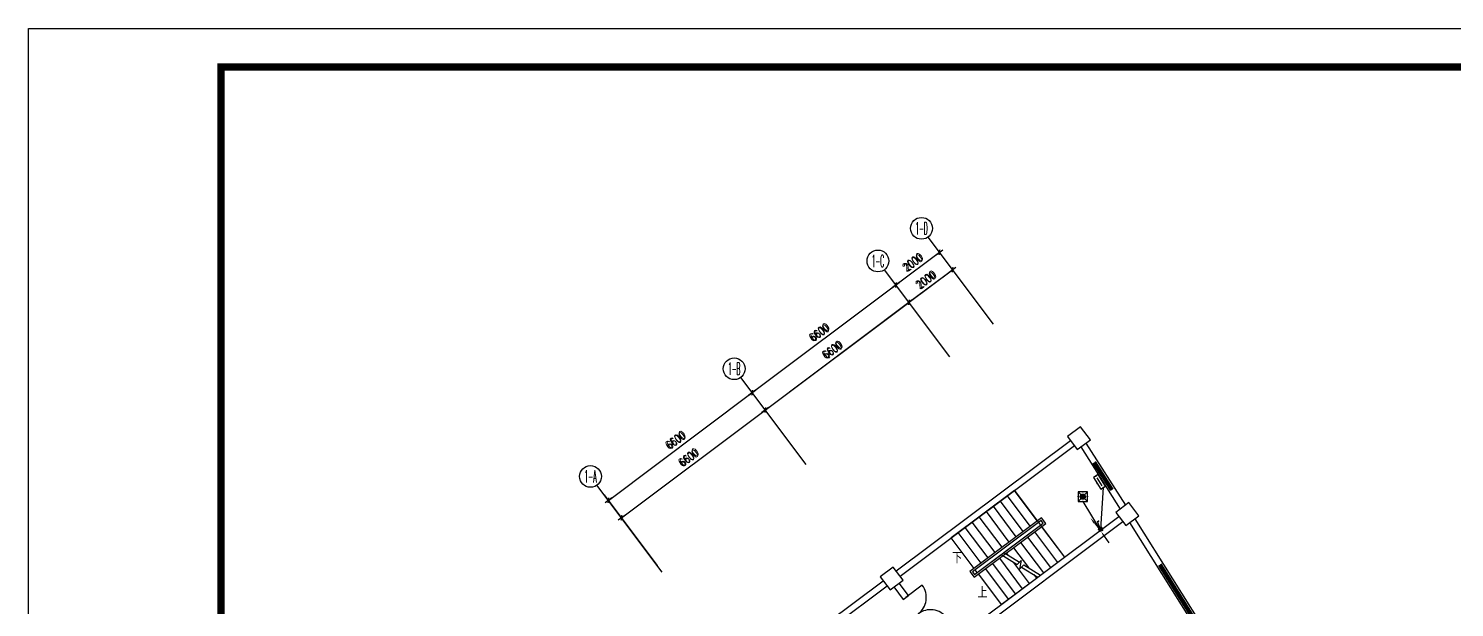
# Model space of a CAD drawing. Extents: x -149393 to 1177518, y -366685 to 296590.
# Drawn here: x 731850 to 784228, y -123960 to -102676 of the extents above; entities that cross this region are included whole.
import ezdxf
from ezdxf.enums import TextEntityAlignment as Align

# ---------------------------------------------------------------- set-up
doc = ezdxf.new("R2010")
doc.units = 0
doc.header["$LTSCALE"] = 1000
doc.header["$MEASUREMENT"] = 0
doc.linetypes.add('常规', pattern=[20, 10, 0, 10])
doc.layers.get('0').update_dxf_attribs({"linetype": 'CONTINUOUS'})
doc.layers.get('Defpoints').update_dxf_attribs({"linetype": 'CONTINUOUS'})
for name, color, linetype in [('AXIS', 3, 'CONTINUOUS'), ('AXIS_TEXT', 7, 'CONTINUOUS'), ('COLUMN', 9, 'CONTINUOUS'), ('EQUIP-消防', 3, 'CONTINUOUS'), ('LWIRE', 4, 'CONTINUOUS'), ('PUB_TITLE', 253, 'CONTINUOUS'), ('STAIR', 2, 'CONTINUOUS'), ('TEL_SYMB', 3, 'CONTINUOUS'), ('TEL_TEXT', 7, 'CONTINUOUS'), ('WALL', 9, 'CONTINUOUS'), ('WINDOW', 4, 'CONTINUOUS'), ('WIRE-应急', 60, '常规')]:
    doc.layers.add(name, color=color, linetype=linetype)
doc.styles.add('_TCH_AXIS', font='COMPLEX', dxfattribs={"bigfont": 'GBCBIG'})
doc.styles.add('_TCH_DIM', font='SIMPLEX', dxfattribs={"bigfont": 'GBCBIG'})
doc.styles.add('_TCH_DIM_T3', font='SIMPLEX', dxfattribs={"width": 0.705882, "bigfont": 'GBCBIG'})
doc.styles.add('_TEL_DIM', font='', dxfattribs={"width": 0.8, "height": 3.5})
doc.styles.add('COMPLEX', font='COMPLEX')
doc.styles.add('DIM_FONT', font='SIMPLEX.shx', dxfattribs={"width": 0.8})
doc.styles.get("Standard").update_dxf_attribs({"font": 'gbenor.shx', "bigfont": 'gbcbig.shx'})
doc.styles.get('_TEL_DIM').set_extended_font_data('SimSun')
doc.dimstyles.new('_TCH_ARCH&&100', dxfattribs={"dimtxt": 297.5, "dimasz": 100, "dimexe": 250, "dimexo": 300, "dimgap": 126.25, "dimtad": 1, "dimdec": 0, "dimzin": 0, "dimdsep": 46, "dimtxsty": '_TCH_DIM_T3', "dimblk": 'ARCHTICK', "dimcen": 0.09, "dimclrt": 7, "dimazin": 2, "dimtfac": 1, "dimtdec": 0, "dimtix": 1, "dimtmove": 2, "dimatfit": 3, "dimfxl": 1, "dimtolj": 1, "dimtzin": 0, "dimarcsym": 0})
doc.dimstyles.new('DIMN', dxfattribs={"dimtxt": 300, "dimasz": 1, "dimexe": 250, "dimexo": 300, "dimgap": 150, "dimtad": 1, "dimdec": 0, "dimdsep": 46, "dimtxsty": 'DIM_FONT', "dimblk": '_DIMX', "dimcen": 2.5, "dimclrt": 7, "dimadec": 0, "dimazin": 0, "dimtfac": 1, "dimtdec": 0, "dimtix": 1, "dimtmove": 2, "dimatfit": 3, "dimldrblk": '_DIMX', "dimfxl": 1, "dimtolj": 1, "dimarcsym": 0})

# ---------------------------------------------------------------- blocks, each defined once
blk = doc.blocks.new('$TelecSys$00000079')
for p, q in [((0.7, 0.7), (0, 0)), ((0.1, 0.1), (0.1, 0.1)), ((-0.1, -0.1), (-0.1, -0.1))]:
    blk.add_line(p, q)
at = {"const_width": 0.142}
blk.add_lwpolyline([(-0.07, 0, 1), (0.07, 0, 1)], format="xyb", close=True, dxfattribs=at)
blk.add_solid([(0.63, 0.77), (0.77, 0.63), (1.15, 1.15)])
at = {"width": 0.8, "flags": 9}
blk.add_attdef('A', (0, 0), '', height=0.00002, dxfattribs=at)
blk = doc.blocks.new('$equip_U$00000427(cyc-PC)')
for p, q in [((-0.43, -0.43), (0.43, 0.43)), ((-0.43, 0.43), (0.43, -0.43))]:
    blk.add_line(p, q)
blk.add_lwpolyline([(-0.5, 0.5), (-0.5, -0.5), (0.5, -0.5), (0.5, 0.5)], close=True)
blk.add_circle((0, 0), 0.275)
for p in [(-0.5, 0), (0, 0.5), (0.5, 0), (0, -0.5)]:
    blk.add_point(p)
for points in [[(-0.24, 0.14), (0.24, 0.14), (-0.27, 0), (0.27, 0)], [(-0.24, -0.14), (0.24, -0.14), (-0.27, 0), (0.27, 0)], [(-0.14, 0.24), (0.14, 0.24), (-0.24, 0.14), (0.24, 0.14)], [(0, 0.27), (0, 0.27), (-0.14, 0.24), (0.14, 0.24)], [(-0.14, -0.24), (0.14, -0.24), (-0.24, -0.14), (0.24, -0.14)], [(0, -0.27), (0, -0.27), (-0.14, -0.24), (0.14, -0.24)]]:
    blk.add_solid(points)
at = {"color": 7, "style": '_TEL_DIM', "flags": 1}
blk.add_attdef('A', text='', height=0.00002, dxfattribs=at).set_placement((0, 0), align=Align.MIDDLE_CENTER)
blk = doc.blocks.new('$equip_U$00000423(cyc-PC)')
for p, q in [((0.15, 0.36), (0.63, 0.83)), ((0.63, 0.83), (0.77, 0.69))]:
    blk.add_line(p, q)
blk.add_circle((0, 0.21), 0.208)
for p in [(-0.21, 0.21), (-0.05, 0.4), (0, 0), (0.21, 0.21), (0.7, 0.76)]:
    blk.add_point(p)
for points in [[(-0.18, 0.31), (0.18, 0.31), (-0.21, 0.21), (0.21, 0.21)], [(-0.18, 0.1), (0.18, 0.1), (-0.21, 0.21), (0.21, 0.21)], [(-0.1, 0.39), (0.1, 0.39), (-0.18, 0.31), (0.18, 0.31)], [(-0.1, 0.03), (0.1, 0.03), (-0.18, 0.1), (0.18, 0.1)], [(0, 0.42), (0, 0.42), (-0.1, 0.39), (0.1, 0.39)], [(0, 0), (0, 0), (-0.1, 0.03), (0.1, 0.03)]]:
    blk.add_solid(points)
at = {"color": 7, "style": '_TEL_DIM', "flags": 1}
blk.add_attdef('A', text='', height=0.00002, dxfattribs=at).set_placement((0, 0), align=Align.MIDDLE_CENTER)
blk = doc.blocks.new('$equip_U$00000108(cyc-PC)')
for p, q in [((-0.72, 0.6), (-0.72, 0)), ((0.72, 0.6), (-0.72, 0.6)), ((-0.72, 0), (0.72, 0)), ((-0.48, 0.3), (0.48, 0.3)), ((0.72, 0), (0.72, 0.6))]:
    blk.add_line(p, q)
for p in [(-0.72, 0.3), (0, 0.6), (0, 0), (0.72, 0.3)]:
    blk.add_point(p)
blk.add_solid([(0.24, 0.23), (0.53, 0.3), (0.24, 0.37)])
at = {"color": 7, "style": '_TEL_DIM', "flags": 1}
blk.add_attdef('A', text='', height=0.00002, dxfattribs=at).set_placement((0, 0), align=Align.MIDDLE_CENTER)
blk = doc.blocks.new('$TelecSys$00000078')
for p, q in [((0.1, 0.1), (0.1, 0.1)), ((1.15, 1.15), (0.55, 0.55)), ((-0.1, -0.1), (-0.1, -0.1))]:
    blk.add_line(p, q)
at = {"const_width": 0.142}
blk.add_lwpolyline([(-0.07, 0, 1), (0.07, 0, 1)], format="xyb", close=True, dxfattribs=at)
blk.add_solid([(0.62, 0.48), (0.48, 0.62), (0.1, 0.1)])
at = {"width": 0.8, "flags": 9}
blk.add_attdef('A', (0, 0), '', height=0.00002, dxfattribs=at)
blk = doc.blocks.new('_DIMX')
blk.add_line((-150, 0), (150, 0))
at = {"const_width": 50}
blk.add_lwpolyline([(-70, -70), (70, 70)], dxfattribs=at)
blk = doc.blocks.new('_ArchTick')
at = {"color": 0, "linetype": 'ByBlock', "const_width": 0.4}
blk.add_lwpolyline([(-0.5, -0.5), (0.5, 0.5)], dxfattribs=at)
blk = doc.blocks.new('*D1303')
at = {"layer": 'AXIS', "color": 0, "lineweight": -2, "transparency": 16777216}
for p, q in [((764191, -112742), (765791, -111542)), ((767111, -113302), (765641, -111342)), ((765511, -114502), (764041, -112542))]:
    blk.add_line(p, q, dxfattribs=at)
at = {"layer": 'Defpoints', "color": 0, "transparency": 16777216}
for p in [(765791, -111542), (767291, -113542), (765691, -114742)]:
    blk.add_point(p, dxfattribs=at)
at = {"layer": 'AXIS', "color": 0, "lineweight": -2, "transparency": 16777216, "xscale": 100, "yscale": 100, "zscale": 100}
for p, rotation in [((765791, -111542), 36.87000000000068), ((764191, -112742), 216.8700000000007)]:
    blk.add_blockref('_ArchTick', p, dxfattribs=dict(at, rotation=rotation))
at = {"layer": 'AXIS', "color": 7, "transparency": 16777216, "insert": (764826, -111922), "char_height": 297.5, "attachment_point": 5, "rotation": 36.87, "style": '_TCH_DIM_T3'}
blk.add_mtext('\\A1;2000', dxfattribs=at)
blk = doc.blocks.new('*D1304')
at = {"layer": 'AXIS', "color": 0, "lineweight": -2, "transparency": 16777216}
for p, q in [((763711, -112102), (765311, -110902)), ((767111, -113302), (765161, -110702)), ((765511, -114502), (763561, -111902))]:
    blk.add_line(p, q, dxfattribs=at)
at = {"layer": 'Defpoints', "color": 0, "transparency": 16777216}
for p in [(765311, -110902), (767291, -113542), (765691, -114742)]:
    blk.add_point(p, dxfattribs=at)
at = {"layer": 'AXIS', "color": 0, "lineweight": -2, "transparency": 16777216, "xscale": 100, "yscale": 100, "zscale": 100}
for p, rotation in [((765311, -110902), 36.87000000000068), ((763711, -112102), 216.8700000000007)]:
    blk.add_blockref('_ArchTick', p, dxfattribs=dict(at, rotation=rotation))
at = {"layer": 'AXIS', "color": 7, "transparency": 16777216, "insert": (764346, -111282), "char_height": 297.5, "attachment_point": 5, "rotation": 36.87, "style": '_TCH_DIM_T3'}
blk.add_mtext('\\A1;2000', dxfattribs=at)
blk = doc.blocks.new('*D1305')
at = {"layer": 'AXIS', "color": 0, "lineweight": -2, "transparency": 16777216}
for p, q in [((765511, -114502), (764041, -112542)), ((758911, -116702), (764191, -112742)), ((760231, -118462), (758761, -116502))]:
    blk.add_line(p, q, dxfattribs=at)
at = {"layer": 'Defpoints', "color": 0, "transparency": 16777216}
for p in [(764191, -112742), (765691, -114742), (760411, -118702)]:
    blk.add_point(p, dxfattribs=at)
at = {"layer": 'AXIS', "color": 0, "lineweight": -2, "transparency": 16777216, "xscale": 100, "yscale": 100, "zscale": 100}
for p, rotation in [((764191, -112742), 36.86999999999998), ((758911, -116702), 216.87)]:
    blk.add_blockref('_ArchTick', p, dxfattribs=dict(at, rotation=rotation))
at = {"layer": 'AXIS', "color": 7, "transparency": 16777216, "insert": (761386, -114502), "char_height": 297.5, "attachment_point": 5, "rotation": 36.87, "style": '_TCH_DIM_T3'}
blk.add_mtext('\\A1;6600', dxfattribs=at)
blk = doc.blocks.new('*D1306')
at = {"layer": 'AXIS', "color": 0, "lineweight": -2, "transparency": 16777216}
for p, q in [((765511, -114502), (763561, -111902)), ((758431, -116062), (763711, -112102)), ((760231, -118462), (758281, -115862))]:
    blk.add_line(p, q, dxfattribs=at)
at = {"layer": 'Defpoints', "color": 0, "transparency": 16777216}
for p in [(763711, -112102), (765691, -114742), (760411, -118702)]:
    blk.add_point(p, dxfattribs=at)
at = {"layer": 'AXIS', "color": 0, "lineweight": -2, "transparency": 16777216, "xscale": 100, "yscale": 100, "zscale": 100}
for p, rotation in [((763711, -112102), 36.86999999999998), ((758431, -116062), 216.87)]:
    blk.add_blockref('_ArchTick', p, dxfattribs=dict(at, rotation=rotation))
at = {"layer": 'AXIS', "color": 7, "transparency": 16777216, "insert": (760906, -113862), "char_height": 297.5, "attachment_point": 5, "rotation": 36.87, "style": '_TCH_DIM_T3'}
blk.add_mtext('\\A1;6600', dxfattribs=at)
blk = doc.blocks.new('*D1307')
at = {"layer": 'AXIS', "color": 0, "lineweight": -2, "transparency": 16777216}
for p, q in [((753631, -120662), (758911, -116702)), ((760231, -118462), (758761, -116502)), ((754951, -122422), (753481, -120462))]:
    blk.add_line(p, q, dxfattribs=at)
at = {"layer": 'Defpoints', "color": 0, "transparency": 16777216}
for p in [(758911, -116702), (760411, -118702), (755131, -122662)]:
    blk.add_point(p, dxfattribs=at)
at = {"layer": 'AXIS', "color": 0, "lineweight": -2, "transparency": 16777216, "xscale": 100, "yscale": 100, "zscale": 100}
for p, rotation in [((758911, -116702), 36.86999999999937), ((753631, -120662), 216.8699999999994)]:
    blk.add_blockref('_ArchTick', p, dxfattribs=dict(at, rotation=rotation))
at = {"layer": 'AXIS', "color": 7, "transparency": 16777216, "insert": (756106, -118462), "char_height": 297.5, "attachment_point": 5, "rotation": 36.87, "style": '_TCH_DIM_T3'}
blk.add_mtext('\\A1;6600', dxfattribs=at)
blk = doc.blocks.new('*D1308')
at = {"layer": 'AXIS', "color": 0, "lineweight": -2, "transparency": 16777216}
for p, q in [((753151, -120022), (758431, -116062)), ((760231, -118462), (758281, -115862)), ((754951, -122422), (753001, -119822))]:
    blk.add_line(p, q, dxfattribs=at)
at = {"layer": 'Defpoints', "color": 0, "transparency": 16777216}
for p in [(758431, -116062), (760411, -118702), (755131, -122662)]:
    blk.add_point(p, dxfattribs=at)
at = {"layer": 'AXIS', "color": 0, "lineweight": -2, "transparency": 16777216, "xscale": 100, "yscale": 100, "zscale": 100}
for p, rotation in [((758431, -116062), 36.86999999999977), ((753151, -120022), 216.8699999999998)]:
    blk.add_blockref('_ArchTick', p, dxfattribs=dict(at, rotation=rotation))
at = {"layer": 'AXIS', "color": 7, "transparency": 16777216, "insert": (755626, -117822), "char_height": 297.5, "attachment_point": 5, "rotation": 36.87, "style": '_TCH_DIM_T3'}
blk.add_mtext('\\A1;6600', dxfattribs=at)
blk = doc.blocks.new('_FZHK')
blk.add_lwpolyline([(-0.5, -0.5), (0.5, -0.5), (0.5, 0.5), (-0.5, 0.5)], close=True)
blk = doc.blocks.new('_AXISO')
blk.add_circle((0, 0), 0.5)
at = {"layer": 'AXIS_TEXT', "style": 'COMPLEX', "width": 1.041667}
blk.add_attdef('A', text='', height=0.56, dxfattribs=at).set_placement((-0.25, -0.28), (0.25, -0.28), align=Align.FIT)
blk = doc.blocks.new('$TCHSYS$WIN2D')
for p, q in [((-0.5, 0.5), (0.5, 0.5)), ((0.5, 0.167), (-0.5, 0.167)), ((0.5, -0.167), (-0.5, -0.167)), ((-0.5, -0.5), (0.5, -0.5))]:
    blk.add_line(p, q)

msp = doc.modelspace()

# ---------------------------------------------------------------- linework, layer by layer
at = {"layer": 'AXIS'}
for p, q in [((767291, -113542.2), (764891, -110342.2)), ((765691, -114742.2), (763291, -111542.2)), ((760411, -118702.2), (758011, -115502.2)), ((755131, -122662.2), (752731, -119462.2))]:
    msp.add_line(p, q, dxfattribs=at)
at = {"layer": 'PUB_TITLE'}
msp.add_lwpolyline([(731849.9, -102676.1), (850649.9, -102676.1), (850649.9, -186684.6), (731849.9, -186684.6)], close=True, dxfattribs=at)
at = {"layer": 'PUB_TITLE', "const_width": 270.7}
msp.add_lwpolyline([(738921.3, -104090.4), (849235.6, -104090.4), (849235.6, -185270.4), (738921.3, -185270.4), (738921.3, -104090.4)], close=True, dxfattribs=at)
at = {"layer": 'STAIR', "color": 59}
for p, q in [((768066, -119659.7), (765742.3, -121402.5)), ((768646.9, -120972.2), (767807.8, -119853.4)), ((768905.1, -120778.5), (768066, -119659.7)), ((768066, -119659.7), (769902, -122107.7)), ((767872.3, -121553.1), (767033.2, -120434.3)), ((768130.5, -121359.5), (767291.4, -120240.7)), ((768388.7, -121165.8), (767549.6, -120047)), ((769062.8, -120660.2), (766423.6, -122639.7)), ((767355.9, -121940.4), (766516.8, -120821.6)), ((769048.5, -120760.6), (766524, -122654)), ((766581.4, -122850), (769220.6, -120870.6)), ((766595.7, -122749.6), (769120.2, -120856.2)), ((768948.1, -120835.9), (766624.4, -122578.7)), ((767614.1, -121746.8), (766775, -120627.9)), ((767677, -121938.7), (769019.8, -120931.5)), ((769120.2, -120856.2), (769048.5, -120760.6)), ((769220.6, -120870.6), (769062.8, -120660.2)), ((769062.8, -120988.9), (769902, -122107.7)), ((766581.4, -122521.3), (765742.3, -121402.5)), ((766839.6, -122327.7), (766000.5, -121208.9)), ((767097.8, -122134), (766258.6, -121015.2)), ((768546.5, -121376.2), (769385.6, -122495)), ((768804.7, -121182.6), (769643.8, -122301.4)), ((766696.1, -122674.3), (767574.2, -122015.8)), ((767574.2, -122015.8), (768162.6, -122377.3)), ((767677, -121938.7), (768252.5, -122292.3)), ((767771.9, -121957.1), (767827.3, -122031)), ((768030.1, -121763.5), (768575.6, -122490.8)), ((768288.3, -121569.8), (769127.4, -122688.7)), ((766997.4, -122538.1), (767836.5, -123656.9)), ((767255.5, -122344.4), (768094.7, -123463.2)), ((767513.7, -122150.8), (768352.8, -123269.6)), ((768022.5, -122291.2), (768611, -123075.9)), ((768162.6, -122377.3), (768317.5, -122230.7)), ((768317.5, -122230.7), (768253, -122545.7)), ((768253, -122545.7), (768415.1, -122392.2)), ((768325.3, -122477.3), (768921.1, -122843.4)), ((768415.1, -122392.2), (769023.9, -122766.3)), ((769023.9, -122766.3), (769902, -122107.7)), ((766423.6, -122639.7), (766581.4, -122850)), ((766524, -122654), (766595.7, -122749.6)), ((766696.1, -122674.3), (766624.4, -122578.7)), ((766739.2, -122731.7), (767578.3, -123850.5)), ((767578.3, -123850.5), (768921.1, -122843.4)), ((768770.8, -122751), (768869.2, -122882.3))]:
    msp.add_line(p, q, dxfattribs=at)
at = {"layer": 'TEL_SYMB', "color": 59, "elevation": 1793}
msp.add_lwpolyline([(766054.3, -122087.4, 0, 0, 0), (769080.8, -119817.5, 0, 0, 0), (770034.6, -121089.3, 0, 0, 0), (768715, -122079, 95.6, 0, 0), (768428.1, -122294.2, 0, 0, 0)], format="xyseb", dxfattribs=at)
at = {"layer": 'TEL_SYMB', "color": 59}
msp.add_lwpolyline([(767008.1, -123359.2, 0, 0, 0), (767883.1, -122703, 95.6, 0, 0), (768170, -122487.8, 0, 0, 0)], format="xyseb", dxfattribs=at)
at = {"layer": 'WALL', "color": 59}
for p, q in [((763722.4, -122617.4), (770122.4, -117817.4)), ((763866.4, -122809.4), (770266.4, -118009.4)), ((770499.7, -118059.4), (771953.4, -120344.1)), ((770692.2, -117915), (772146, -120199.7)), ((765702.4, -125257.4), (771899.2, -120609.8)), ((765846.4, -125449.4), (772043.2, -120801.8)), ((772294.9, -120838), (776452.4, -127457.5)), ((772492.9, -120701.9), (776650.3, -127321.5)), ((761159.2, -124539.8), (763242.4, -122977.4)), ((764174.6, -123520.2), (763830.4, -123061.4)), ((761399.2, -124659.8), (763386.4, -123169.4)), ((763638.4, -123205.4), (763982.6, -123664.2)), ((763982.6, -123664.2), (764174.6, -123520.2))]:
    msp.add_line(p, q, dxfattribs=at)
at = {"layer": 'WINDOW', "color": 59, "extrusion": (7.34766e-17, -9.79684e-17, -1)}
msp.add_lwpolyline([(-764978.6, -124792.2), (-765578.6, -124342.2, -0.4142136), (-764528.6, -124192.2, -0.4142136), (-764678.6, -123142.2), (-764078.6, -123592.2)], format="xyb", dxfattribs=at)
at = {"layer": 'WIRE-应急', "linetype": '常规'}
for p, q in [((771325.9, -119553.4), (771229.6, -121083.2)), ((770576, -120060.4), (771215, -121123))]:
    msp.add_line(p, q, dxfattribs=at)

# ---------------------------------------------------------------- block references
at = {"layer": 'AXIS'}
ref = msp.add_blockref('_AXISO', (764651, -110022.2), dxfattribs=dict(at, xscale=800, yscale=800, zscale=800))
ref.add_attrib('A', '1-D', dxfattribs={"layer": 'AXIS_TEXT', "height": 452.55, "style": '_TCH_AXIS', "width": 0.362069}).set_placement((764424.7, -110248.5), (764877.3, -110248.5), align=Align.FIT)
ref = msp.add_blockref('_AXISO', (763051, -111222.2), dxfattribs=dict(at, xscale=800, yscale=800, zscale=800))
ref.add_attrib('A', '1-C', dxfattribs={"layer": 'AXIS_TEXT', "height": 452.55, "style": '_TCH_AXIS', "width": 0.375}).set_placement((762824.8, -111448.5), (763277.3, -111448.5), align=Align.FIT)
ref = msp.add_blockref('_AXISO', (757771, -115182.2), dxfattribs=dict(at, xscale=800, yscale=800, zscale=800))
ref.add_attrib('A', '1-B', dxfattribs={"layer": 'AXIS_TEXT', "height": 452.55, "style": '_TCH_AXIS', "width": 0.362069}).set_placement((757544.8, -115408.5), (757997.3, -115408.5), align=Align.FIT)
ref = msp.add_blockref('_AXISO', (752491, -119142.2), dxfattribs=dict(at, xscale=800, yscale=800, zscale=800))
ref.add_attrib('A', '1-A', dxfattribs={"layer": 'AXIS_TEXT', "height": 452.55, "style": '_TCH_AXIS', "width": 0.355932}).set_placement((752264.8, -119368.5), (752717.3, -119368.5), align=Align.FIT)
at = {"layer": 'COLUMN', "color": 59}
for p, xscale, yscale, zscale, rotation in [((770434.4, -117733.4), 600.0000000000551, 600.0000000000551, 600.0000000000551, 36.86999999999735), ((772211.2, -120525.8), 600.0000000000144, 600.0000000000144, 600.0000000000144, 306.8700000000038), ((763554.4, -122893.4), 599.999999999962, 599.999999999962, 599.999999999962, 36.87000000000402)]:
    msp.add_blockref('_FZHK', p, dxfattribs=dict(at, xscale=xscale, yscale=yscale, zscale=zscale, rotation=rotation))
at = {"layer": 'EQUIP-消防'}
for name, p, xscale, yscale, zscale, rotation in [('$equip_U$00000108(cyc-PC)', (771279.2, -119284.5), 350.0000000000013, 350.0000000000013, 350.0000000000013, 122.468556140011), ('$equip_U$00000423(cyc-PC)', (771296.6, -121112.2), 350.0000000000078, 350.0000000000078, 350.0000000000078, 66.59237129633011)]:
    msp.add_blockref(name, p, dxfattribs=dict(at, xscale=xscale, yscale=yscale, zscale=zscale, rotation=rotation))
at = {"layer": 'EQUIP-消防', "xscale": 350, "yscale": 350, "zscale": 350}
msp.add_blockref('$equip_U$00000427(cyc-PC)', (770576, -119885.4), dxfattribs=at)
at = {"layer": 'LWIRE'}
for name, p, xscale, yscale, zscale, rotation in [('$TelecSys$00000079', (771215, -121123), -349.9999999999711, 349.9999999999927, 350, 353.5157285627236), ('$TelecSys$00000078', (771213.3, -121120.9), 349.9999999999221, 349.9999999999221, 349.9999999999221, 260.2242714372854)]:
    msp.add_blockref(name, p, dxfattribs=dict(at, xscale=xscale, yscale=yscale, zscale=zscale, rotation=rotation))
at = {"layer": 'WINDOW', "color": 59, "yscale": -100}
for p, xscale, zscale, rotation in [((771322.8, -119129.6), -1200, -1200, 302.468556140008), ((774472.6, -124079.7), -4000, -4000, 302.1314705764352)]:
    msp.add_blockref('$TCHSYS$WIN2D', p, dxfattribs=dict(at, xscale=xscale, zscale=zscale, rotation=rotation))

# ---------------------------------------------------------------- texts
at = {"layer": 'TEL_TEXT', "color": 59, "style": '_TCH_DIM'}
for s, p in [('下', (765779.5, -122332.5, 1793)), ('上', (766711.1, -123604.3))]:
    msp.add_text(s, height=403.5, dxfattribs=at).set_placement(p)

# ---------------------------------------------------------------- dimensions: what is measured, and where the dimension line sits
at = {"layer": 'AXIS'}
for p1, p2, distance in [((765691, -114742.2), (767291, -113542.2), 3300), ((765691, -114742.2), (767291, -113542.2), 2500), ((760411, -118702.2), (765691, -114742.2), 3300), ((760411, -118702.2), (765691, -114742.2), 2500), ((755131, -122662.2), (760411, -118702.2), 3300), ((755131, -122662.2), (760411, -118702.2), 2500)]:
    msp.add_aligned_dim(p1=p1, p2=p2, distance=distance, dimstyle='DIMN', dxfattribs=at).render()
for p1, p2, distance, picture, middle in [((765691, -114742.2), (767291, -113542.2), 3300, '*D1304', (764346, -111282.2)), ((765691, -114742.2), (767291, -113542.2), 2500, '*D1303', (764826, -111922.2)), ((760411, -118702.2), (765691, -114742.2), 3300, '*D1306', (760906, -113862.2)), ((760411, -118702.2), (765691, -114742.2), 2500, '*D1305', (761386, -114502.2)), ((755131, -122662.2), (760411, -118702.2), 3300, '*D1308', (755626, -117822.2)), ((755131, -122662.2), (760411, -118702.2), 2500, '*D1307', (756106, -118462.2))]:
    dim = msp.add_aligned_dim(p1=p1, p2=p2, distance=distance, dimstyle='_TCH_ARCH&&100', dxfattribs=at)
    dim.commit()
    dim.dimension.update_dxf_attribs({"geometry": picture, "text_midpoint": middle})

doc.saveas('drawing.dxf')
